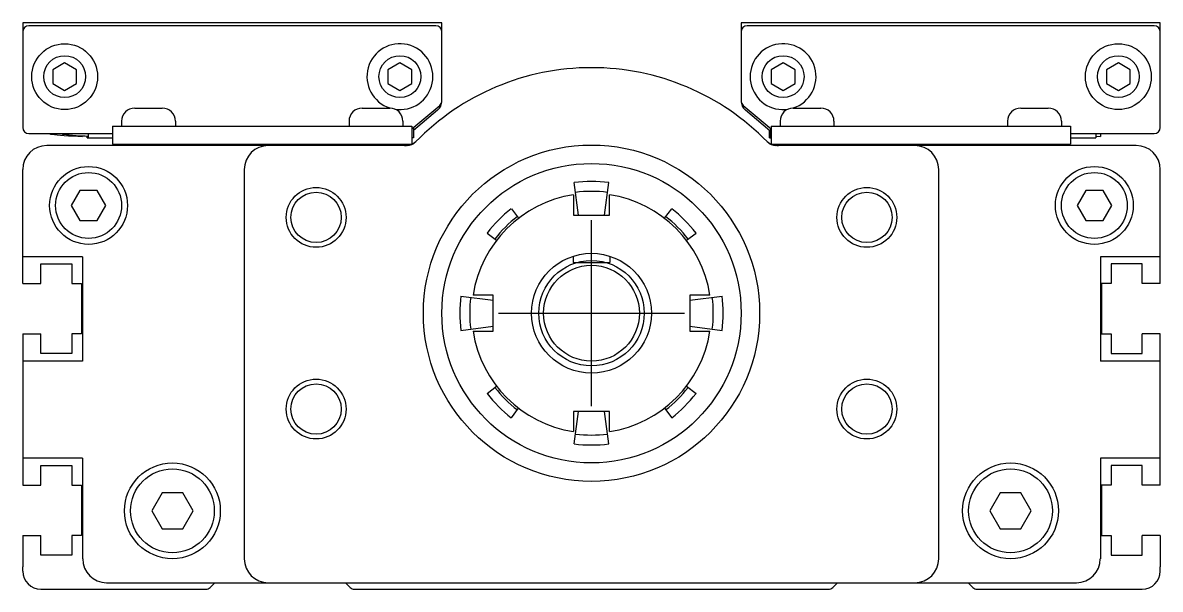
# Model space of a CAD drawing. Extents: x 1.4 to 40.4, y 2.1 to 24.3.
# Drawn here: x 36.707 to 40.448, y 12.929 to 14.791 of the extents above; entities that cross this region are included whole.
import ezdxf

# ---------------------------------------------------------------- set-up
doc = ezdxf.new("R2010")
doc.units = 0
doc.header["$LTSCALE"] = 1.87
doc.header["$MEASUREMENT"] = 0
doc.linetypes.add('CENTER', pattern=[0.6, 0.375, -0.075, 0.075, -0.075])
doc.layers.get('0').update_dxf_attribs({"linetype": 'CONTINUOUS'})

msp = doc.modelspace()

# ---------------------------------------------------------------- linework, layer by layer
for p, q in [((36.7074, 14.7905), (36.7074, 14.446)), ((38.0854, 14.7905), (36.7074, 14.7905)), ((38.0657, 14.7807), (36.7271, 14.7807)), ((38.0854, 14.534), (38.0854, 14.7905)), ((39.0696, 14.7905), (39.0696, 14.534)), ((40.4476, 14.7905), (39.0696, 14.7905)), ((40.4279, 14.7807), (39.0893, 14.7807)), ((40.4476, 14.446), (40.4476, 14.7905)), ((36.8452, 14.6588), (36.8058, 14.6361)), ((36.8058, 14.6361), (36.8058, 14.5906)), ((36.8846, 14.6361), (36.8452, 14.6588)), ((36.8846, 14.5906), (36.8846, 14.6361)), ((37.9476, 14.6588), (37.9082, 14.6361)), ((37.9082, 14.6361), (37.9082, 14.5906)), ((37.9869, 14.6361), (37.9476, 14.6588)), ((37.9869, 14.5906), (37.9869, 14.6361)), ((39.2074, 14.6588), (39.168, 14.6361)), ((39.168, 14.6361), (39.168, 14.5906)), ((39.2468, 14.6361), (39.2074, 14.6588)), ((39.2468, 14.5906), (39.2468, 14.6361)), ((40.3098, 14.6588), (40.2704, 14.6361)), ((40.2704, 14.6361), (40.2704, 14.5906)), ((40.3491, 14.6361), (40.3098, 14.6588)), ((40.3491, 14.5906), (40.3491, 14.6361)), ((36.8058, 14.5906), (36.8452, 14.5679)), ((36.8452, 14.5679), (36.8846, 14.5906)), ((37.9082, 14.5906), (37.9476, 14.5679)), ((37.9476, 14.5679), (37.9869, 14.5906)), ((39.168, 14.5906), (39.2074, 14.5679)), ((39.2074, 14.5679), (39.2468, 14.5906)), ((40.2704, 14.5906), (40.3098, 14.5679)), ((40.3098, 14.5679), (40.3491, 14.5906)), ((37.9869, 14.4422), (38.0783, 14.5189)), ((39.0766, 14.5189), (39.168, 14.4422)), ((37.0755, 14.5101), (37.1661, 14.5101)), ((37.8236, 14.5101), (37.9141, 14.5101)), ((38.0713, 14.5031), (37.9921, 14.4366)), ((39.1642, 14.4356), (39.0837, 14.5031)), ((39.2409, 14.5101), (39.3314, 14.5101)), ((39.9889, 14.5101), (40.0794, 14.5101)), ((37.0027, 14.451), (37.0027, 14.392)), ((37.0027, 14.451), (37.9869, 14.451)), ((37.0322, 14.4668), (37.0322, 14.451)), ((37.2094, 14.4668), (37.2094, 14.451)), ((37.7802, 14.4668), (37.7802, 14.451)), ((37.9574, 14.4668), (37.9574, 14.451)), ((37.9869, 14.451), (37.9869, 14.3927)), ((37.9921, 14.4465), (37.9921, 14.4121)), ((39.1662, 14.4438), (39.1662, 14.4121)), ((39.168, 14.451), (39.168, 14.3927)), ((39.168, 14.451), (40.1523, 14.451)), ((39.1976, 14.4668), (39.1976, 14.451)), ((39.3747, 14.4668), (39.3747, 14.451)), ((39.9456, 14.4668), (39.9456, 14.451)), ((40.1228, 14.4668), (40.1228, 14.451)), ((40.1523, 14.451), (40.1523, 14.392)), ((36.7271, 14.4264), (37.0027, 14.4264)), ((36.8114, 14.423), (36.8206, 14.422)), ((36.9043, 14.4188), (36.9043, 14.4165)), ((36.9188, 14.4121), (36.9188, 14.418)), ((36.9188, 14.4121), (37.0027, 14.4121)), ((36.9221, 14.4264), (36.9221, 14.4121)), ((37.9921, 14.4121), (37.9869, 14.4121)), ((39.1629, 14.4121), (39.1629, 14.4356)), ((39.1629, 14.4121), (39.168, 14.4121)), ((40.1523, 14.4264), (40.4279, 14.4264)), ((40.1523, 14.4121), (40.2362, 14.4121)), ((40.2362, 14.4264), (40.2362, 14.4121)), ((40.2362, 14.4174), (40.2507, 14.4165)), ((40.2507, 14.4264), (40.2507, 14.4165)), ((37.9711, 14.387), (36.7862, 14.387)), ((37.0027, 14.392), (37.9853, 14.392)), ((37.0716, 14.392), (37.0716, 14.387)), ((37.17, 14.392), (37.17, 14.387)), ((37.2608, 14.387), (37.2608, 14.392)), ((37.65, 14.387), (37.65, 14.392)), ((37.7704, 14.387), (37.7704, 14.392)), ((37.8196, 14.392), (37.8196, 14.387)), ((37.918, 14.392), (37.918, 14.387)), ((39.1697, 14.392), (40.1523, 14.392)), ((40.3688, 14.387), (39.1839, 14.387)), ((39.2369, 14.392), (39.2369, 14.387)), ((39.3354, 14.392), (39.3354, 14.387)), ((39.3846, 14.387), (39.3846, 14.392)), ((39.5049, 14.387), (39.5049, 14.392)), ((39.8941, 14.387), (39.8941, 14.392)), ((39.985, 14.392), (39.985, 14.387)), ((40.0834, 14.392), (40.0834, 14.387)), ((36.7074, 13.9334), (36.7074, 14.3082)), ((37.4358, 14.3082), (37.4358, 13.0287)), ((39.7192, 13.0287), (39.7192, 14.3082)), ((40.4476, 13.9334), (40.4476, 14.3082)), ((38.535, 14.1586), (38.521, 14.2652)), ((38.62, 14.1586), (38.634, 14.2652)), ((36.8955, 14.2392), (36.8671, 14.19)), ((36.9524, 14.2392), (36.8955, 14.2392)), ((36.9808, 14.19), (36.9524, 14.2392)), ((38.5184, 14.225), (38.5184, 14.1586)), ((38.6365, 14.1586), (38.6365, 14.225)), ((40.2026, 14.2392), (40.1742, 14.19)), ((40.2594, 14.2392), (40.2026, 14.2392)), ((40.2879, 14.19), (40.2594, 14.2392)), ((36.8671, 14.19), (36.8955, 14.1408)), ((36.9524, 14.1408), (36.9808, 14.19)), ((38.3139, 14.1794), (38.3379, 14.1481)), ((38.8171, 14.1481), (38.8411, 14.1794)), ((40.1742, 14.19), (40.2026, 14.1408)), ((40.2594, 14.1408), (40.2879, 14.19)), ((36.8955, 14.1408), (36.9524, 14.1408)), ((38.5184, 14.1586), (38.6365, 14.1586)), ((40.2026, 14.1408), (40.2594, 14.1408)), ((38.2339, 14.0994), (38.2652, 14.0754)), ((38.8898, 14.0754), (38.9211, 14.0994)), ((36.9044, 14.0212), (36.7074, 14.0212)), ((36.9044, 14.0212), (36.9044, 13.6782)), ((38.5175, 14.0233), (38.5175, 14.0027)), ((38.5175, 14.0027), (38.6375, 14.0027)), ((38.6375, 14.0233), (38.6375, 14.0027)), ((40.2506, 14.0212), (40.2506, 13.6782)), ((40.4476, 14.0212), (40.2506, 14.0212)), ((38.1481, 13.8923), (38.2547, 13.8783)), ((38.2547, 13.8949), (38.1882, 13.8949)), ((38.2547, 13.7767), (38.2547, 13.8949)), ((38.9667, 13.8949), (38.9003, 13.8949)), ((38.9003, 13.8949), (38.9003, 13.7767)), ((38.9003, 13.8783), (39.0069, 13.8923)), ((36.7074, 13.768), (36.7074, 13.2706)), ((38.1481, 13.7793), (38.2547, 13.7933)), ((38.1882, 13.7767), (38.2547, 13.7767)), ((38.9003, 13.7933), (39.0069, 13.7793)), ((38.9003, 13.7767), (38.9667, 13.7767)), ((40.4476, 13.2706), (40.4476, 13.768)), ((36.9044, 13.6782), (36.7074, 13.6782)), ((40.4476, 13.6782), (40.2506, 13.6782)), ((38.2339, 13.5722), (38.2652, 13.5962)), ((38.8898, 13.5962), (38.9211, 13.5722)), ((38.3139, 13.4922), (38.3379, 13.5235)), ((38.6365, 13.513), (38.5184, 13.513)), ((38.5184, 13.513), (38.5184, 13.4466)), ((38.521, 13.4064), (38.535, 13.513)), ((38.634, 13.4064), (38.62, 13.513)), ((38.6365, 13.4466), (38.6365, 13.513)), ((38.8171, 13.5235), (38.8411, 13.4922)), ((36.9044, 13.3592), (36.7074, 13.3592)), ((36.9044, 13.3592), (36.9044, 13.0289)), ((40.2506, 13.3592), (40.2506, 13.0289)), ((40.4476, 13.3592), (40.2506, 13.3592)), ((37.1654, 13.2452), (37.1313, 13.1862)), ((37.2336, 13.2452), (37.1654, 13.2452)), ((37.2677, 13.1862), (37.2336, 13.2452)), ((39.9213, 13.2452), (39.8873, 13.1862)), ((39.9895, 13.2452), (39.9213, 13.2452)), ((40.0236, 13.1862), (39.9895, 13.2452)), ((37.1313, 13.1862), (37.1654, 13.1271)), ((37.2336, 13.1271), (37.2677, 13.1862)), ((39.8873, 13.1862), (39.9213, 13.1271)), ((39.9895, 13.1271), (40.0236, 13.1862)), ((36.7074, 13.1052), (36.7074, 13.0023)), ((37.1654, 13.1271), (37.2336, 13.1271)), ((39.9213, 13.1271), (39.9895, 13.1271)), ((40.4476, 13.1052), (40.4476, 13.0023)), ((36.7074, 12.9876), (36.7074, 13.0023)), ((40.4476, 12.9876), (40.4476, 13.0023)), ((36.9832, 12.95), (40.1718, 12.95)), ((37.3391, 12.95), (37.3234, 12.9343)), ((37.7843, 12.9343), (37.7686, 12.95)), ((39.3863, 12.95), (39.3707, 12.9343)), ((39.8316, 12.9343), (39.8159, 12.95)), ((36.7665, 12.9285), (37.3095, 12.9285)), ((37.7982, 12.9285), (39.3567, 12.9285)), ((39.8455, 12.9285), (40.3885, 12.9285))]:
    msp.add_line(p, q)
at = {"color": 2, "linetype": 'CENTER'}
for p, q in [((38.5775, 13.5298), (38.5775, 14.1418)), ((38.2715, 13.8358), (38.8835, 13.8358))]:
    msp.add_line(p, q, dxfattribs=at)
at = {"color": 7, "linetype": 'CONTINUOUS'}
for p, q in [((36.7666, 13.9983), (36.869, 13.9983)), ((36.7666, 13.9334), (36.7666, 13.9983)), ((36.869, 13.9983), (36.869, 13.9334)), ((40.286, 13.9983), (40.286, 13.9334)), ((40.3884, 13.9983), (40.286, 13.9983)), ((40.3884, 13.9334), (40.3884, 13.9983)), ((36.7074, 13.9334), (36.7666, 13.9334)), ((36.869, 13.9334), (36.9005, 13.9334)), ((36.9005, 13.9334), (36.9005, 13.768)), ((40.286, 13.9334), (40.2545, 13.9334)), ((40.2545, 13.9334), (40.2545, 13.768)), ((40.4476, 13.9334), (40.3884, 13.9334)), ((36.7074, 13.768), (36.7666, 13.768)), ((36.7666, 13.7031), (36.7666, 13.768)), ((36.869, 13.768), (36.869, 13.7031)), ((36.9005, 13.768), (36.869, 13.768)), ((40.2545, 13.768), (40.286, 13.768)), ((40.286, 13.768), (40.286, 13.7031)), ((40.4476, 13.768), (40.3884, 13.768)), ((40.3884, 13.7031), (40.3884, 13.768)), ((36.869, 13.7031), (36.7666, 13.7031)), ((40.286, 13.7031), (40.3884, 13.7031)), ((36.7666, 13.3356), (36.869, 13.3356)), ((36.7666, 13.2706), (36.7666, 13.3356)), ((36.869, 13.3356), (36.869, 13.2706)), ((40.286, 13.3356), (40.286, 13.2706)), ((40.3884, 13.3356), (40.286, 13.3356)), ((40.3884, 13.2706), (40.3884, 13.3356)), ((36.7074, 13.2706), (36.7666, 13.2706)), ((36.869, 13.2706), (36.9005, 13.2706)), ((36.9005, 13.2706), (36.9005, 13.1052)), ((40.2545, 13.2706), (40.2545, 13.1052)), ((40.286, 13.2706), (40.2545, 13.2706)), ((40.4476, 13.2706), (40.3884, 13.2706)), ((36.7074, 13.1052), (36.7666, 13.1052)), ((36.7666, 13.0403), (36.7666, 13.1052)), ((36.9005, 13.1052), (36.869, 13.1052)), ((36.869, 13.1052), (36.869, 13.0403)), ((40.2545, 13.1052), (40.286, 13.1052)), ((40.286, 13.1052), (40.286, 13.0403)), ((40.4476, 13.1052), (40.3884, 13.1052)), ((40.3884, 13.0403), (40.3884, 13.1052)), ((36.869, 13.0403), (36.7666, 13.0403)), ((40.286, 13.0403), (40.3884, 13.0403))]:
    msp.add_line(p, q, dxfattribs=at)
for points in [[(36.7962, 14.426), (36.7965, 14.4257), (36.7992, 14.4248), (36.8042, 14.4239), (36.8114, 14.423)], [(36.8206, 14.422), (36.8316, 14.4211), (36.8441, 14.4202), (36.858, 14.4193), (36.8728, 14.4184), (36.8884, 14.4174), (36.9043, 14.4165)], [(36.8355, 14.426), (36.8359, 14.4257), (36.8386, 14.4248), (36.8436, 14.4239), (36.8508, 14.423), (36.8599, 14.422), (36.8709, 14.4211), (36.8835, 14.4202), (36.8973, 14.4193), (36.9122, 14.4184), (36.9221, 14.4178)]]:
    msp.add_lwpolyline(points)
for centre, radius in [((36.8452, 14.6134), 0.1083), ((40.3098, 14.6134), 0.1083), ((36.8452, 14.6134), 0.0689), ((37.9476, 14.6134), 0.0689), ((39.2074, 14.6134), 0.0689), ((40.3098, 14.6134), 0.0689), ((38.5775, 13.8358), 0.5528), ((38.5775, 13.8358), 0.4921), ((36.9239, 14.19), 0.128), ((36.9239, 14.19), 0.1083), ((40.231, 14.19), 0.128), ((40.231, 14.19), 0.1083), ((37.672, 14.1508), 0.0984), ((37.672, 14.1508), 0.0827), ((39.483, 14.1508), 0.0984), ((39.483, 14.1508), 0.0827), ((38.5775, 13.8358), 0.1969), ((38.5775, 13.8358), 0.1732), ((38.5775, 13.8358), 0.1575), ((37.672, 13.5208), 0.0984), ((39.483, 13.5208), 0.0984), ((37.672, 13.5208), 0.0827), ((39.483, 13.5208), 0.0827), ((37.1995, 13.1862), 0.1575), ((37.1995, 13.1862), 0.1378), ((39.9554, 13.1862), 0.1575), ((39.9554, 13.1862), 0.1378)]:
    msp.add_circle(centre, radius)
for centre, radius, start, end in [((36.7271, 14.761), 0.0197, 90, 180), ((38.0657, 14.761), 0.0197, 0, 90), ((39.0893, 14.761), 0.0197, 90, 180), ((40.4279, 14.761), 0.0197, 0, 90), ((37.9476, 14.6134), 0.1083, 260.818, 252.033), ((39.2074, 14.6134), 0.1083, 287.967, 279.182), ((38.5775, 13.8358), 0.8071, 44.2407, 135.7593), ((38.046, 14.5333), 0.0394, 310, 0), ((38.0657, 14.534), 0.0197, 310, 0), ((39.0893, 14.534), 0.0197, 180, 230), ((39.109, 14.5333), 0.0394, 180, 230), ((37.0755, 14.4668), 0.0433, 90, 180), ((37.1661, 14.4668), 0.0433, 0, 90), ((37.8236, 14.4668), 0.0433, 90, 180), ((37.9141, 14.4668), 0.0433, 0, 90), ((39.2409, 14.4668), 0.0433, 90, 180), ((39.3314, 14.4668), 0.0433, 0, 90), ((39.9889, 14.4668), 0.0433, 90, 180), ((40.0794, 14.4668), 0.0433, 0, 90), ((36.7271, 14.446), 0.0197, 180, 270), ((40.4279, 14.446), 0.0197, 270, 0), ((37.9628, 14.446), 0.0591, 270, 315.1572), ((39.1922, 14.446), 0.0591, 224.8428, 270), ((39.1895, 14.4657), 0.0394, 230, 233.4328), ((36.7862, 14.3082), 0.0787, 90, 180), ((37.5145, 14.3082), 0.0787, 90, 180), ((37.9711, 14.4264), 0.0394, 270, 315.7593), ((39.1839, 14.4264), 0.0394, 224.2407, 270), ((39.6405, 14.3082), 0.0787, 0, 90), ((40.3688, 14.3082), 0.0787, 0, 90), ((38.5775, 13.8358), 0.4331, 82.5, 97.5), ((38.5775, 13.8358), 0.3937, 98.6269, 171.3731), ((38.5775, 13.8358), 0.4005, 82.5, 97.5), ((38.5775, 13.8358), 0.3937, 8.6269, 81.3731), ((38.5775, 13.8358), 0.4331, 127.5, 142.5), ((38.5775, 13.8358), 0.4331, 37.5, 52.5), ((38.5775, 13.8358), 0.4005, 127.5, 142.5), ((38.5775, 13.8358), 0.4005, 37.5, 52.5), ((38.5775, 13.8358), 0.4331, 172.5, 187.5), ((38.5775, 13.8358), 0.4005, 172.5, 187.5), ((38.5775, 13.8358), 0.4005, 352.5, 7.5), ((38.5775, 13.8358), 0.4331, 352.5, 7.5), ((38.5775, 13.8358), 0.3937, 188.6269, 261.3731), ((38.5775, 13.8358), 0.3937, 278.6269, 351.3731), ((38.5775, 13.8358), 0.4005, 217.5, 232.5), ((38.5775, 13.8358), 0.4005, 307.5, 322.5), ((38.5775, 13.8358), 0.4331, 217.5, 232.5), ((38.5775, 13.8358), 0.4331, 307.5, 322.5), ((38.5775, 13.8358), 0.4005, 262.5, 277.5), ((38.5775, 13.8358), 0.4331, 262.5, 277.5), ((36.9832, 13.0287), 0.0787, 180, 270), ((37.5145, 13.0287), 0.0787, 180, 270), ((39.6405, 13.0287), 0.0787, 270, 0), ((40.1718, 13.0287), 0.0787, 270, 0), ((36.7665, 12.9876), 0.0591, 180, 270), ((40.3885, 12.9876), 0.0591, 270, 0), ((37.3095, 12.9482), 0.0197, 270, 315), ((37.7982, 12.9482), 0.0197, 225, 270), ((39.3567, 12.9482), 0.0197, 270, 315), ((39.8455, 12.9482), 0.0197, 225, 270)]:
    msp.add_arc(centre, radius, start, end)

doc.saveas('drawing.dxf')
